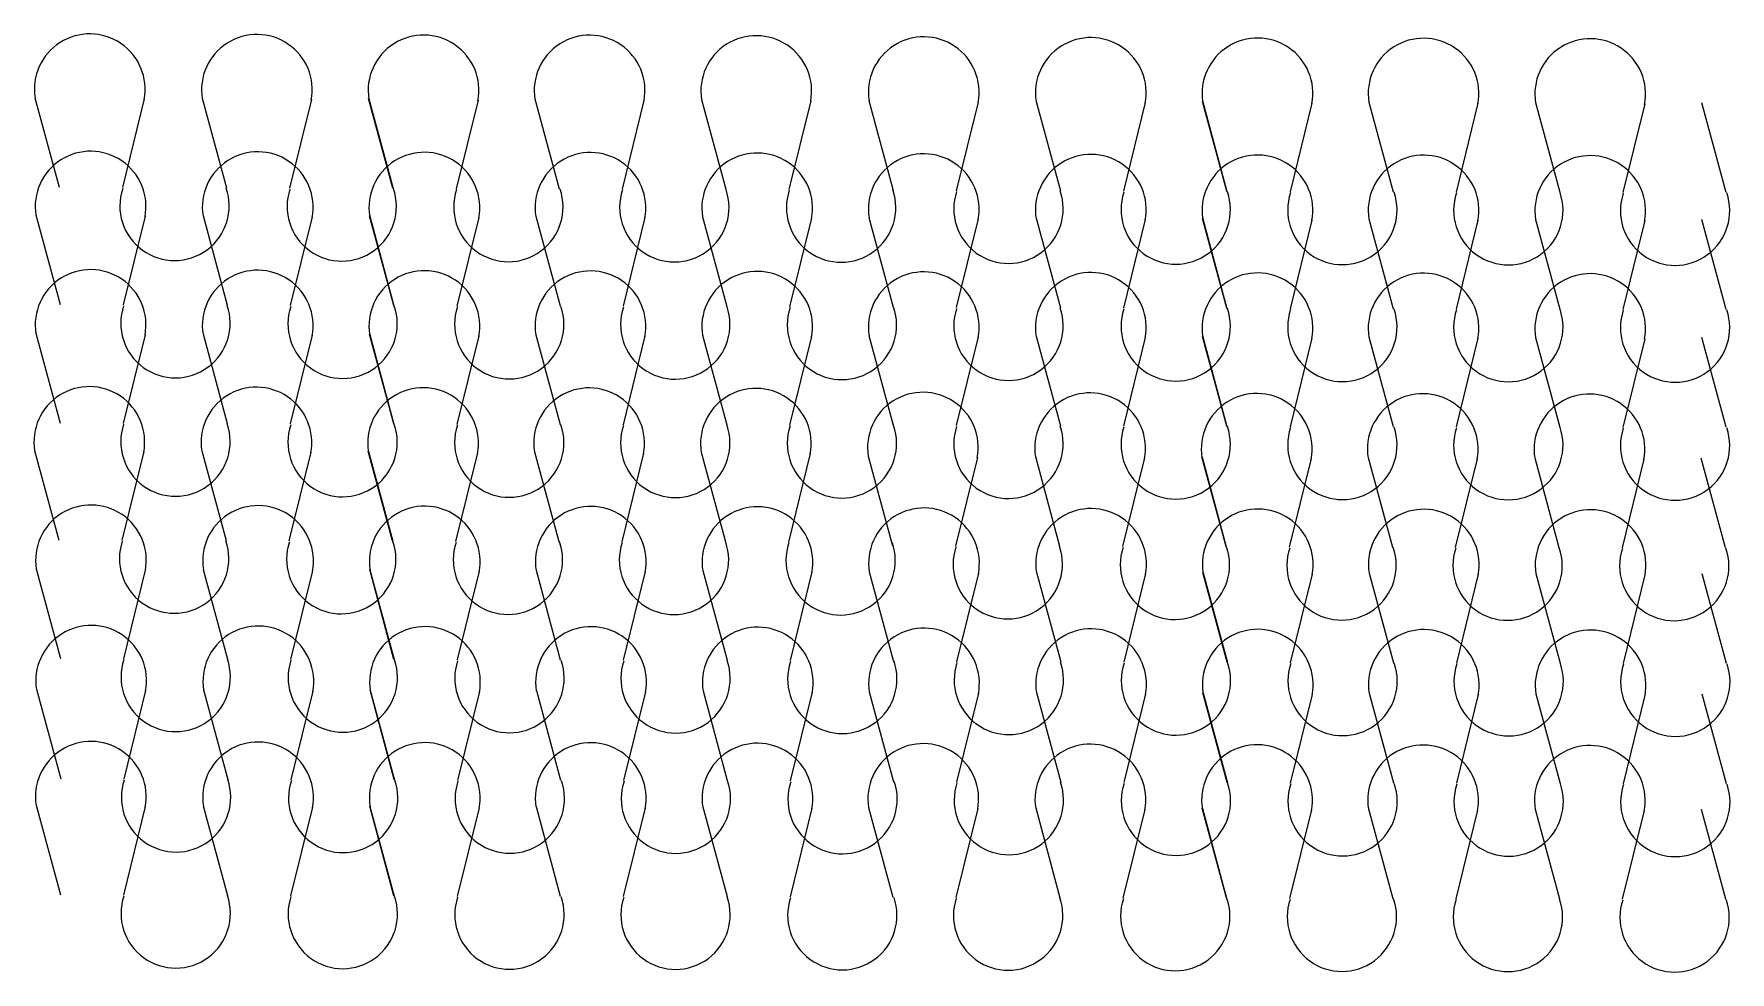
# Model space of a CAD drawing. Header units: millimetres. Extents: x -23 to 1410, y -65 to 728.
import ezdxf

# ---------------------------------------------------------------- set-up
doc = ezdxf.new("R2010")
doc.units = ezdxf.units.MM

msp = doc.modelspace()

# ---------------------------------------------------------------- linework, layer by layer
for p, q in [((-1, 598.2), (-21.5, 674)), ((280.5, 597.8), (260, 673.6)), ((52.3, 598.2), (70.7, 673.2)), ((140.3, 597.7), (119.8, 673.5)), ((193.5, 597.7), (212, 672.7)), ((281.1, 597.2), (260.6, 673)), ((334.3, 597.2), (352.8, 672.2)), ((421.3, 597), (400.8, 672.9)), ((474.6, 597), (493, 672)), ((562.2, 596.6), (541.7, 672.5)), ((615.4, 596.6), (633.9, 671.6)), ((703.6, 595.6), (683.1, 671.5)), ((756.8, 595.6), (775.3, 670.6)), ((844.9, 595.1), (824.4, 670.9)), ((898.1, 595.1), (916.6, 670.1)), ((985.1, 595.2), (964.6, 671)), ((985.6, 594.6), (965.2, 670.5)), ((1038.9, 594.6), (1057.4, 669.6)), ((1125.9, 594.5), (1105.4, 670.3)), ((1179.2, 594.5), (1197.6, 669.5)), ((1266.8, 594.1), (1246.3, 669.9)), ((1320, 594.1), (1338.5, 669.1)), ((1407.1, 594.2), (1386.6, 670)), ((-0.2, 499), (-20.7, 574.9)), ((53, 499), (71.5, 574)), ((141, 498.5), (120.5, 574.3)), ((194.2, 498.5), (212.7, 573.5)), ((281.3, 498.6), (260.8, 574.4)), ((281.8, 498), (261.3, 573.9)), ((422.1, 497.9), (401.6, 573.7)), ((562.9, 497.5), (542.4, 573.3)), ((335, 498), (353.5, 573)), ((475.3, 497.9), (493.8, 572.9)), ((616.1, 497.5), (634.6, 572.5)), ((703.6, 496.8), (683.1, 572.6)), ((756.8, 496.8), (775.3, 571.8)), ((844.9, 496.3), (824.4, 572.1)), ((898.1, 496.3), (916.6, 571.3)), ((985.1, 496.4), (964.6, 572.2)), ((985.6, 495.8), (965.2, 571.6)), ((1038.9, 495.8), (1057.4, 570.8)), ((1125.9, 495.6), (1105.4, 571.5)), ((1179.2, 495.6), (1197.6, 570.6)), ((1266.8, 495.3), (1246.3, 571.1)), ((1320, 495.3), (1338.5, 570.3)), ((1407.1, 495.3), (1386.6, 571.2)), ((-0.2, 398.9), (-20.7, 474.8)), ((53, 398.9), (71.5, 473.9)), ((141, 398.4), (120.5, 474.2)), ((194.2, 398.4), (212.7, 473.4)), ((281.3, 398.5), (260.8, 474.3)), ((281.8, 397.9), (261.3, 473.8)), ((335, 397.9), (353.5, 472.9)), ((422.1, 397.8), (401.6, 473.6)), ((562.9, 397.4), (542.4, 473.2)), ((475.3, 397.8), (493.8, 472.8)), ((616.1, 397.4), (634.6, 472.4)), ((703.6, 397), (683.1, 472.8)), ((756.8, 397), (775.3, 472)), ((844.9, 396.5), (824.4, 472.3)), ((898.1, 396.5), (916.6, 471.5)), ((985.1, 396.6), (964.6, 472.4)), ((985.6, 396), (965.2, 471.9)), ((1038.9, 396), (1057.4, 471)), ((1125.9, 395.9), (1105.4, 471.7)), ((1179.2, 395.9), (1197.6, 470.9)), ((1266.8, 395.5), (1246.3, 471.3)), ((1320, 395.5), (1338.5, 470.5)), ((1407.1, 395.6), (1386.6, 471.4)), ((-1.3, 300), (-21.8, 375.8)), ((51.9, 300), (70.4, 375)), ((139.9, 299.5), (119.4, 375.3)), ((193.1, 299.5), (211.6, 374.5)), ((280.2, 299.6), (259.7, 375.4)), ((280.7, 299), (260.2, 374.8)), ((333.9, 299), (352.4, 374)), ((421, 298.8), (400.5, 374.7)), ((474.2, 298.8), (492.7, 373.8)), ((561.8, 298.5), (541.3, 374.3)), ((615, 298.5), (633.5, 373.5)), ((703, 295.2), (682.5, 371)), ((756.2, 295.2), (774.7, 370.2)), ((844.2, 294.7), (823.7, 370.5)), ((897.4, 294.7), (915.9, 369.7)), ((984.5, 294.7), (964, 370.6)), ((985, 294.2), (964.5, 370)), ((1038.2, 294.2), (1056.7, 369.2)), ((1125.3, 294), (1104.8, 369.9)), ((1178.5, 294), (1197, 369)), ((1266.1, 293.6), (1245.6, 369.5)), ((1319.4, 293.6), (1337.8, 368.6)), ((1406.4, 293.7), (1385.9, 369.6)), ((0, 199.9), (-20.5, 275.7)), ((53.2, 199.9), (71.7, 274.9)), ((141.2, 199.3), (120.7, 275.2)), ((194.5, 199.3), (213, 274.3)), ((281.5, 199.4), (261, 275.3)), ((282, 198.9), (261.5, 274.7)), ((335.3, 198.9), (353.7, 273.9)), ((422.3, 198.7), (401.8, 274.5)), ((475.5, 198.7), (494, 273.7)), ((563.2, 198.3), (542.7, 274.2)), ((616.4, 198.3), (634.9, 273.3)), ((703.9, 197.4), (683.4, 273.2)), ((757.1, 197.4), (775.6, 272.4)), ((845.1, 196.9), (824.6, 272.7)), ((985.4, 197), (964.9, 272.8)), ((898.3, 196.9), (916.8, 271.9)), ((985.9, 196.4), (965.4, 272.3)), ((1039.1, 196.4), (1057.6, 271.4)), ((1126.2, 196.3), (1105.7, 272.1)), ((1179.4, 196.3), (1197.9, 271.3)), ((1267, 195.9), (1246.5, 271.7)), ((1320.2, 195.9), (1338.7, 270.9)), ((1407.3, 196), (1386.8, 271.8)), ((0.3, 98.1), (-20.2, 173.9)), ((53.5, 98.1), (72, 173.1)), ((141.5, 97.6), (121, 173.4)), ((194.7, 97.6), (213.2, 172.6)), ((281.8, 97.7), (261.3, 173.5)), ((282.3, 97.1), (261.8, 173)), ((335.5, 97.1), (354, 172.1)), ((422.6, 96.9), (402.1, 172.8)), ((563.4, 96.6), (542.9, 172.4)), ((475.8, 96.9), (494.3, 171.9)), ((616.6, 96.6), (635.1, 171.6)), ((703.9, 95.7), (683.4, 171.6)), ((757.1, 95.7), (775.6, 170.7)), ((845.1, 95.2), (824.6, 171)), ((898.3, 95.2), (916.8, 170.2)), ((985.4, 95.3), (964.9, 171.1)), ((985.9, 94.7), (965.4, 170.6)), ((1039.1, 94.7), (1057.6, 169.7)), ((1126.2, 94.6), (1105.7, 170.4)), ((1179.4, 94.6), (1197.9, 169.6)), ((1267, 94.2), (1246.5, 170)), ((1320.2, 94.2), (1338.7, 169.2)), ((1407.3, 94.3), (1386.8, 170.1)), ((0, 0), (-20.5, 75.8)), ((53.2, 0), (71.7, 75)), ((141.2, -0.5), (120.7, 75.3)), ((194.5, -0.5), (212.9, 74.5)), ((281.5, -0.4), (261, 75.4)), ((282, -1), (261.5, 74.8)), ((335.2, -1), (353.7, 74)), ((422.3, -1.2), (401.8, 74.7)), ((475.5, -1.2), (494, 73.8)), ((563.2, -1.5), (542.7, 74.3)), ((616.4, -1.5), (634.9, 73.5)), ((703.3, -1.8), (682.8, 74)), ((756.5, -1.8), (775, 73.2)), ((844.5, -2.4), (824, 73.5)), ((897.7, -2.4), (916.2, 72.6)), ((984.8, -2.3), (964.3, 73.6)), ((985.3, -2.8), (964.8, 73)), ((1038.5, -2.8), (1057, 72.2)), ((1125.6, -3), (1105.1, 72.8)), ((1178.8, -3), (1197.3, 72)), ((1266.4, -3.4), (1245.9, 72.5)), ((1406.7, -3.3), (1386.2, 72.5)), ((1319.6, -3.4), (1338.1, 71.6))]:
    msp.add_line(p, q)
for centre, radius, start, end in [((24.5, 681.4), 46.8, 349.2712, 189.0511), ((165.7, 680.9), 46.8, 349.2712, 189.0511), ((306.5, 680.4), 46.8, 349.2712, 189.0511), ((446.8, 680.3), 46.8, 349.2712, 189.0511), ((587.6, 679.9), 46.8, 349.2712, 189.0511), ((729.1, 678.9), 46.8, 349.2712, 189.0511), ((870.3, 678.3), 46.8, 349.2712, 189.0511), ((1011.1, 677.9), 46.8, 349.2712, 189.0511), ((1151.4, 677.7), 46.8, 349.2712, 189.0511), ((1292.2, 677.3), 46.8, 349.2712, 189.0511), ((25.2, 582.2), 46.8, 349.2712, 189.0511), ((166.4, 581.7), 46.8, 349.2712, 189.0511), ((307.2, 581.3), 46.8, 349.2712, 189.0511), ((447.5, 581.1), 46.8, 349.2712, 189.0511), ((588.4, 580.7), 46.8, 349.2712, 189.0511), ((729.1, 580), 46.8, 349.2712, 189.0511), ((870.3, 579.5), 46.8, 349.2712, 189.0511), ((1011.1, 579), 46.8, 349.2712, 189.0511), ((1151.4, 578.9), 46.8, 349.2712, 189.0511), ((1292.2, 578.5), 46.8, 349.2712, 189.0511), ((96.1, 582.8), 46.2, 161.4427, 19.0011), ((237.4, 582.3), 46.2, 161.4427, 19.0011), ((378.2, 581.8), 46.2, 161.4427, 19.0011), ((518.4, 581.6), 46.2, 161.4427, 19.0011), ((659.3, 581.3), 46.2, 161.4427, 19.0011), ((800.7, 580.3), 46.2, 161.4427, 19.0011), ((942, 579.7), 46.2, 161.4427, 19.0011), ((1082.8, 579.3), 46.2, 161.4427, 19.0011), ((1223, 579.1), 46.2, 161.4427, 19.0011), ((1363.9, 578.7), 46.2, 161.4427, 19.0011), ((25.2, 482.1), 46.8, 349.2712, 189.0511), ((166.4, 481.6), 46.8, 349.2712, 189.0511), ((307.2, 481.2), 46.8, 349.2712, 189.0511), ((447.5, 481), 46.8, 349.2712, 189.0511), ((588.4, 480.6), 46.8, 349.2712, 189.0511), ((729.1, 480.2), 46.8, 349.2712, 189.0511), ((870.3, 479.7), 46.8, 349.2712, 189.0511), ((1011.1, 479.3), 46.8, 349.2712, 189.0511), ((1151.4, 479.1), 46.8, 349.2712, 189.0511), ((1292.2, 478.7), 46.8, 349.2712, 189.0511), ((96.9, 483.6), 46.2, 161.4427, 19.0011), ((238.1, 483.1), 46.2, 161.4427, 19.0011), ((378.9, 482.7), 46.2, 161.4427, 19.0011), ((519.2, 482.5), 46.2, 161.4427, 19.0011), ((660, 482.1), 46.2, 161.4427, 19.0011), ((800.7, 481.4), 46.2, 161.4427, 19.0011), ((942, 480.9), 46.2, 161.4427, 19.0011), ((1082.8, 480.4), 46.2, 161.4427, 19.0011), ((1223, 480.3), 46.2, 161.4427, 19.0011), ((1363.9, 479.9), 46.2, 161.4427, 19.0011), ((24.1, 383.2), 46.8, 349.2712, 189.0511), ((165.3, 382.7), 46.8, 349.2712, 189.0511), ((306.1, 382.2), 46.8, 349.2712, 189.0511), ((446.4, 382.1), 46.8, 349.2712, 189.0511), ((587.3, 381.7), 46.8, 349.2712, 189.0511), ((728.4, 378.4), 46.8, 349.2712, 189.0511), ((869.7, 377.9), 46.8, 349.2712, 189.0511), ((1010.4, 377.4), 46.8, 349.2712, 189.0511), ((1150.7, 377.2), 46.8, 349.2712, 189.0511), ((1291.6, 376.9), 46.8, 349.2712, 189.0511), ((96.9, 383.5), 46.2, 161.4427, 19.0011), ((238.1, 383), 46.2, 161.4427, 19.0011), ((378.9, 382.6), 46.2, 161.4427, 19.0011), ((519.2, 382.4), 46.2, 161.4427, 19.0011), ((660, 382), 46.2, 161.4427, 19.0011), ((800.7, 381.6), 46.2, 161.4427, 19.0011), ((942, 381.1), 46.2, 161.4427, 19.0011), ((1082.8, 380.7), 46.2, 161.4427, 19.0011), ((1223, 380.5), 46.2, 161.4427, 19.0011), ((1363.9, 380.1), 46.2, 161.4427, 19.0011), ((25.5, 283.1), 46.8, 349.2712, 189.0511), ((166.7, 282.6), 46.8, 349.2712, 189.0511), ((307.5, 282.1), 46.8, 349.2712, 189.0511), ((447.8, 281.9), 46.8, 349.2712, 189.0511), ((588.6, 281.6), 46.8, 349.2712, 189.0511), ((729.3, 280.6), 46.8, 349.2712, 189.0511), ((870.5, 280.1), 46.8, 349.2712, 189.0511), ((1011.3, 279.7), 46.8, 349.2712, 189.0511), ((1151.6, 279.5), 46.8, 349.2712, 189.0511), ((1292.5, 279.1), 46.8, 349.2712, 189.0511), ((95.8, 284.6), 46.2, 161.4427, 19.0011), ((237, 284.1), 46.2, 161.4427, 19.0011), ((377.8, 283.6), 46.2, 161.4427, 19.0011), ((518.1, 283.5), 46.2, 161.4427, 19.0011), ((658.9, 283.1), 46.2, 161.4427, 19.0011), ((800.1, 279.8), 46.2, 161.4427, 19.0011), ((941.3, 279.3), 46.2, 161.4427, 19.0011), ((1082.1, 278.8), 46.2, 161.4427, 19.0011), ((1222.4, 278.6), 46.2, 161.4427, 19.0011), ((1363.2, 278.3), 46.2, 161.4427, 19.0011), ((25.7, 181.3), 46.8, 349.2712, 189.0511), ((166.9, 180.8), 46.8, 349.2712, 189.0511), ((307.7, 180.3), 46.8, 349.2712, 189.0511), ((448, 180.2), 46.8, 349.2712, 189.0511), ((588.9, 179.8), 46.8, 349.2712, 189.0511), ((729.3, 179), 46.8, 349.2712, 189.0511), ((870.5, 178.4), 46.8, 349.2712, 189.0511), ((1011.3, 178), 46.8, 349.2712, 189.0511), ((1151.6, 177.8), 46.8, 349.2712, 189.0511), ((1292.5, 177.4), 46.8, 349.2712, 189.0511), ((97.1, 184.5), 46.2, 161.4427, 19.0011), ((238.3, 184), 46.2, 161.4427, 19.0011), ((379.1, 183.5), 46.2, 161.4427, 19.0011), ((519.4, 183.3), 46.2, 161.4427, 19.0011), ((660.3, 182.9), 46.2, 161.4427, 19.0011), ((801, 182), 46.2, 161.4427, 19.0011), ((942.2, 181.5), 46.2, 161.4427, 19.0011), ((1083, 181.1), 46.2, 161.4427, 19.0011), ((1223.3, 180.9), 46.2, 161.4427, 19.0011), ((1364.1, 180.5), 46.2, 161.4427, 19.0011), ((25.4, 83.2), 46.8, 349.2712, 189.0511), ((166.7, 82.7), 46.8, 349.2712, 189.0511), ((307.5, 82.2), 46.8, 349.2712, 189.0511), ((447.7, 82.1), 46.8, 349.2712, 189.0511), ((588.6, 81.7), 46.8, 349.2712, 189.0511), ((728.7, 81.4), 46.8, 349.2712, 189.0511), ((869.9, 80.9), 46.8, 349.2712, 189.0511), ((1010.7, 80.4), 46.8, 349.2712, 189.0511), ((1151, 80.2), 46.8, 349.2712, 189.0511), ((1291.9, 79.8), 46.8, 349.2712, 189.0511), ((97.4, 82.7), 46.2, 161.4427, 19.0011), ((238.6, 82.2), 46.2, 161.4427, 19.0011), ((379.4, 81.7), 46.2, 161.4427, 19.0011), ((519.7, 81.6), 46.2, 161.4427, 19.0011), ((660.5, 81.2), 46.2, 161.4427, 19.0011), ((801, 80.4), 46.2, 161.4427, 19.0011), ((942.2, 79.8), 46.2, 161.4427, 19.0011), ((1083, 79.4), 46.2, 161.4427, 19.0011), ((1223.3, 79.2), 46.2, 161.4427, 19.0011), ((1364.1, 78.8), 46.2, 161.4427, 19.0011), ((97.1, -15.4), 46.2, 161.4427, 19.0011), ((238.3, -15.9), 46.2, 161.4427, 19.0011), ((379.1, -16.4), 46.2, 161.4427, 19.0011), ((519.4, -16.5), 46.2, 161.4427, 19.0011), ((660.3, -16.9), 46.2, 161.4427, 19.0011), ((800.4, -17.2), 46.2, 161.4427, 19.0011), ((941.6, -17.7), 46.2, 161.4427, 19.0011), ((1082.4, -18.2), 46.2, 161.4427, 19.0011), ((1222.7, -18.4), 46.2, 161.4427, 19.0011), ((1363.5, -18.8), 46.2, 161.4427, 19.0011)]:
    msp.add_arc(centre, radius, start, end)

doc.saveas('drawing.dxf')
